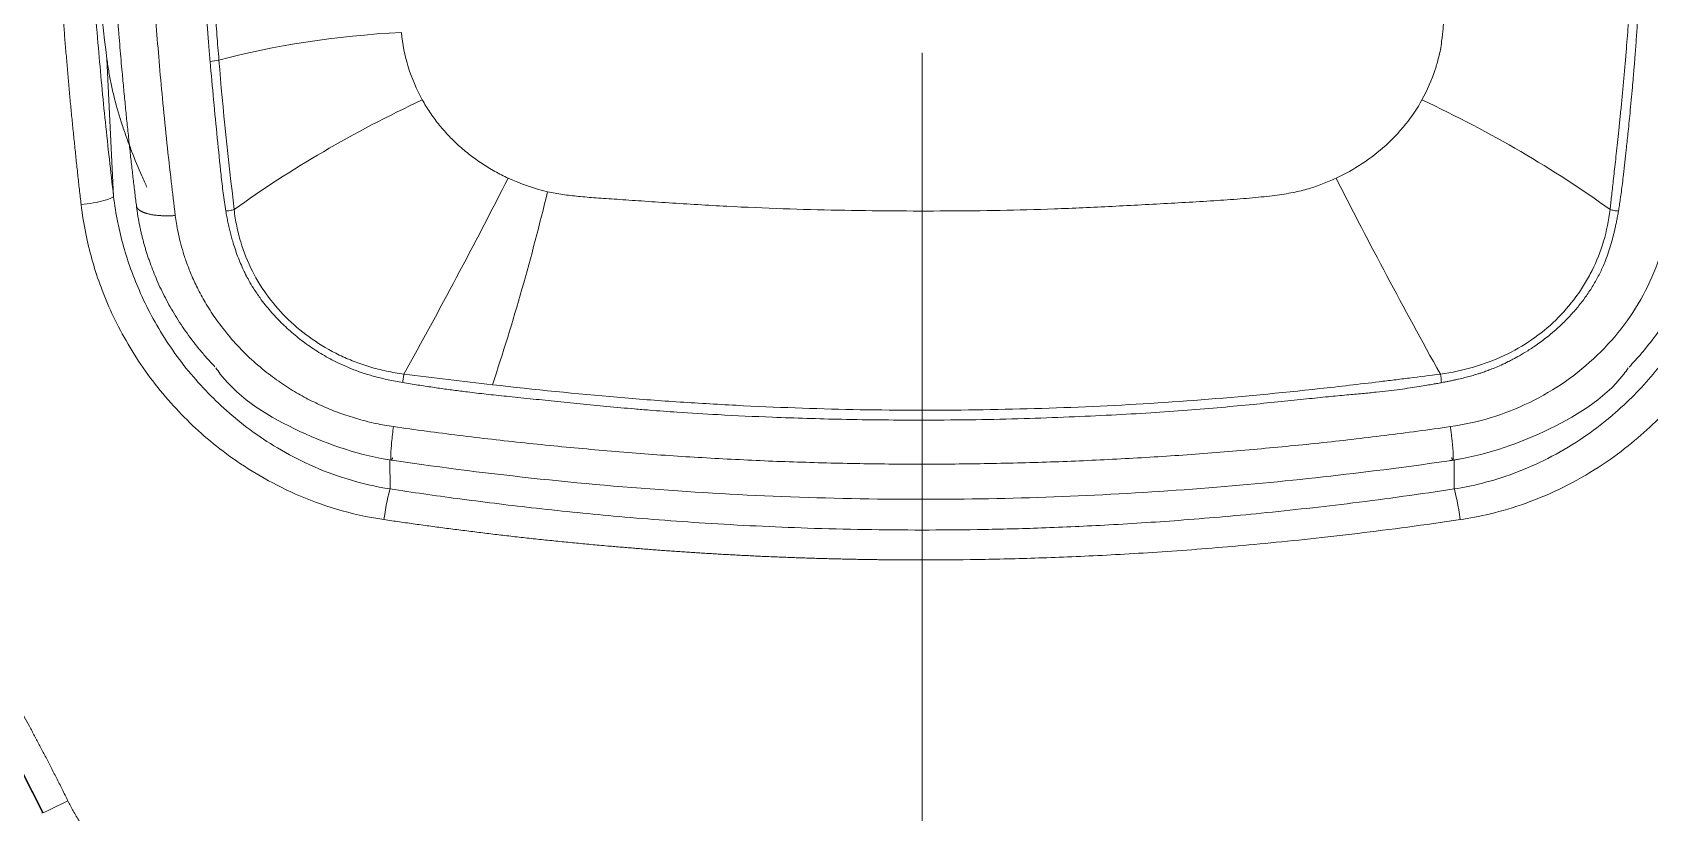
# Model space of a CAD drawing. Extents: x 1797 to 2925, y 0 to 827.
# Drawn here: x 2253.49 to 2275.07, y 487.43 to 497.84 of the extents above; entities that cross this region are included whole.
import ezdxf

# ---------------------------------------------------------------- set-up
doc = ezdxf.new("R2010")
doc.units = 0
doc.header["$LTSCALE"] = 30
doc.header["$MEASUREMENT"] = 0
doc.linetypes.add('CENTER', pattern=[2, 1.25, -0.25, 0.25, -0.25])
doc.layers.add('1', color=7, linetype='CONTINUOUS')
doc.layers.add('DEF_LAYER_ASSEM_MEMBER', color=7, linetype='CONTINUOUS')

msp = doc.modelspace()

# ---------------------------------------------------------------- linework, layer by layer
at = {"layer": '1', "color": 7, "linetype": 'Continuous', "lineweight": 13}
for p, q in [((2254.488, 497.487), (2254.577, 495.658)), ((2258.265, 492.14), (2258.267, 491.751)), ((2272.466, 492.14), (2272.464, 491.751))]:
    msp.add_line(p, q, dxfattribs=at)
at = {"layer": '1', "color": 7, "linetype": 'Continuous', "lineweight": 18}
msp.add_line((2265.366, 490.804), (2265.366, 491.203), dxfattribs=at)
for centre, major_axis, start_param, end_param in [((2315.87, 504.126), (-61.792, 0), 0.045486, 0.115342), ((2258.748, 497.948), (-4.288, 0), 0.115342, 0.161213)]:
    msp.add_ellipse(centre, major_axis=major_axis, ratio=0.93358, start_param=start_param, end_param=end_param, dxfattribs=at)
at = {"layer": '1', "color": 7, "linetype": 'Continuous', "lineweight": 13}
for centre, major_axis, ratio, start_param, end_param in [((2254.179, 495.613), (-0.397, -0.047), 0.160208, 1.462748, 3.11632), ((2258.221, 491.378), (-0.06, -0.395), 0.077452, 3.489214, 4.814064), ((2272.51, 491.378), (0.06, -0.395), 0.077452, 1.469122, 2.793971), ((2254.068, 487.651), (0.448, 0.222), 0.022245, 2.9559, 4.476758)]:
    msp.add_ellipse(centre, major_axis=major_axis, ratio=ratio, start_param=start_param, end_param=end_param, dxfattribs=at)
for points, knots in [([(2228.317, 511.685), (2228.356, 511.652), (2228.432, 511.588), (2228.547, 511.491), (2228.662, 511.394), (2228.776, 511.299), (2228.89, 511.203), (2229.004, 511.108), (2229.118, 511.014), (2229.231, 510.92), (2229.344, 510.826), (2229.457, 510.733), (2229.57, 510.641), (2229.683, 510.549), (2229.795, 510.457), (2229.907, 510.365), (2230.019, 510.275), (2230.131, 510.184), (2230.242, 510.094), (2230.353, 510.004), (2230.464, 509.915), (2230.575, 509.827), (2230.685, 509.738), (2230.796, 509.65), (2230.906, 509.563), (2231.015, 509.476), (2231.125, 509.389), (2231.234, 509.302), (2231.343, 509.217), (2231.452, 509.131), (2231.755, 508.893), (2232.251, 508.506), (2232.94, 507.975), (2233.621, 507.455), (2234.296, 506.945), (2234.985, 506.428), (2235.688, 505.903), (2236.405, 505.371), (2237.112, 504.847), (2237.809, 504.33), (2238.496, 503.819), (2239.173, 503.314), (2239.84, 502.814), (2240.634, 502.213), (2241.549, 501.51), (2242.577, 500.704), (2243.574, 499.9), (2244.567, 499.072), (2245.552, 498.218), (2246.523, 497.335), (2247.337, 496.556), (2248.006, 495.884), (2248.542, 495.326), (2249.06, 494.764), (2249.583, 494.173), (2250.11, 493.548), (2250.64, 492.886), (2251.236, 492.102), (2251.894, 491.173), (2252.417, 490.366), (2252.755, 489.811), (2252.922, 489.532), (2253.089, 489.243), (2253.222, 489.009), (2253.321, 488.83), (2253.387, 488.709), (2253.455, 488.584), (2253.524, 488.455), (2253.595, 488.322), (2253.667, 488.185), (2253.741, 488.042), (2253.815, 487.896), (2253.892, 487.745), (2253.942, 487.642), (2253.968, 487.59)], [0, 0, 0, 0, 0.004309, 0.008604, 0.012885, 0.017153, 0.021407, 0.025647, 0.029874, 0.034087, 0.038287, 0.042474, 0.046646, 0.050806, 0.054952, 0.059085, 0.063204, 0.06731, 0.071402, 0.075482, 0.079548, 0.083601, 0.087641, 0.091667, 0.095681, 0.099681, 0.103669, 0.107643, 0.111605, 0.115553, 0.119489, 0.144639, 0.169421, 0.193841, 0.217904, 0.241617, 0.267362, 0.292714, 0.317682, 0.342279, 0.366514, 0.390402, 0.413953, 0.437182, 0.474799, 0.511556, 0.547527, 0.582795, 0.620396, 0.657057, 0.69292, 0.714824, 0.736396, 0.757673, 0.778698, 0.802344, 0.825914, 0.849474, 0.884477, 0.920818, 0.929628, 0.938658, 0.947917, 0.957415, 0.961118, 0.96494, 0.968883, 0.972948, 0.977137, 0.981451, 0.985893, 0.990463, 0.995165, 1, 1, 1, 1]), ([(2233.729, 505.647), (2233.803, 505.592), (2233.95, 505.482), (2234.17, 505.317), (2234.39, 505.153), (2234.61, 504.988), (2234.83, 504.824), (2235.049, 504.66), (2235.268, 504.497), (2235.487, 504.333), (2235.705, 504.17), (2235.923, 504.007), (2236.142, 503.845), (2236.359, 503.682), (2236.577, 503.52), (2236.87, 503.301), (2237.238, 503.027), (2237.679, 502.697), (2238.115, 502.37), (2238.546, 502.045), (2238.973, 501.722), (2239.396, 501.401), (2239.982, 500.952), (2240.725, 500.377), (2241.614, 499.677), (2242.473, 498.983), (2243.302, 498.293), (2244.104, 497.606), (2244.878, 496.918), (2245.629, 496.225), (2246.356, 495.528), (2247.055, 494.827), (2247.721, 494.125), (2248.371, 493.405), (2249.007, 492.658), (2249.629, 491.881), (2250.234, 491.073), (2250.807, 490.255), (2251.373, 489.388), (2251.809, 488.666), (2252.163, 488.042), (2252.389, 487.627), (2252.583, 487.256), (2252.718, 486.988), (2252.821, 486.781), (2252.946, 486.523), (2253.1, 486.197), (2253.285, 485.787), (2253.457, 485.39), (2253.615, 485.009), (2253.73, 484.72), (2253.807, 484.519), (2253.853, 484.4), (2253.898, 484.279), (2253.943, 484.157), (2253.988, 484.032), (2254.033, 483.907), (2254.078, 483.779), (2254.123, 483.649), (2254.167, 483.518), (2254.211, 483.385), (2254.255, 483.249), (2254.299, 483.112), (2254.342, 482.973), (2254.386, 482.832), (2254.428, 482.688), (2254.456, 482.592), (2254.47, 482.543)], [0, 0, 0, 0, 0.008832, 0.017649, 0.026453, 0.035243, 0.04402, 0.052784, 0.061534, 0.070272, 0.078997, 0.087709, 0.09641, 0.105098, 0.113775, 0.12244, 0.140168, 0.157718, 0.175095, 0.192305, 0.209351, 0.22624, 0.242976, 0.279855, 0.31573, 0.350675, 0.384769, 0.418095, 0.450737, 0.482783, 0.514756, 0.545875, 0.57624, 0.605957, 0.637312, 0.668594, 0.699688, 0.732268, 0.762492, 0.797077, 0.81154, 0.829957, 0.841456, 0.850869, 0.85813, 0.863186, 0.877842, 0.891958, 0.905506, 0.918455, 0.930773, 0.934711, 0.938698, 0.942734, 0.94682, 0.950955, 0.955142, 0.959381, 0.963672, 0.968017, 0.972416, 0.976871, 0.981381, 0.985948, 0.990573, 0.995257, 1, 1, 1, 1]), ([(2254.488, 477.806), (2254.483, 477.841), (2254.474, 477.911), (2254.459, 478.015), (2254.444, 478.12), (2254.429, 478.225), (2254.414, 478.331), (2254.398, 478.437), (2254.382, 478.543), (2254.365, 478.649), (2254.348, 478.756), (2254.331, 478.864), (2254.313, 478.972), (2254.295, 479.08), (2254.277, 479.188), (2254.258, 479.297), (2254.239, 479.406), (2254.219, 479.515), (2254.199, 479.625), (2254.178, 479.735), (2254.157, 479.846), (2254.135, 479.956), (2254.113, 480.067), (2254.091, 480.179), (2254.068, 480.29), (2254.044, 480.402), (2254.02, 480.515), (2253.995, 480.627), (2253.97, 480.74), (2253.945, 480.853), (2253.918, 480.967), (2253.891, 481.08), (2253.864, 481.194), (2253.836, 481.309), (2253.807, 481.423), (2253.778, 481.538), (2253.748, 481.653), (2253.718, 481.769), (2253.686, 481.884), (2253.655, 482), (2253.622, 482.116), (2253.589, 482.232), (2253.555, 482.349), (2253.521, 482.466), (2253.486, 482.583), (2253.45, 482.7), (2253.414, 482.818), (2253.377, 482.935), (2253.339, 483.053), (2253.301, 483.171), (2253.262, 483.29), (2253.222, 483.408), (2253.181, 483.527), (2253.14, 483.646), (2253.098, 483.765), (2253.055, 483.884), (2253.012, 484.004), (2252.967, 484.123), (2252.922, 484.243), (2252.877, 484.363), (2252.83, 484.483), (2252.783, 484.603), (2252.735, 484.724), (2252.686, 484.844), (2252.636, 484.965), (2252.586, 485.086), (2252.535, 485.207), (2252.483, 485.328), (2252.43, 485.449), (2252.377, 485.57), (2252.322, 485.692), (2252.267, 485.813), (2252.211, 485.935), (2252.155, 486.056), (2252.097, 486.178), (2252.039, 486.3), (2251.98, 486.422), (2251.92, 486.544), (2251.859, 486.666), (2251.798, 486.788), (2251.735, 486.91), (2251.672, 487.032), (2251.608, 487.154), (2251.544, 487.276), (2251.478, 487.399), (2251.412, 487.521), (2251.345, 487.643), (2251.276, 487.766), (2251.208, 487.888), (2251.138, 488.01), (2251.067, 488.133), (2250.996, 488.255), (2250.924, 488.378), (2250.851, 488.5), (2250.777, 488.622), (2250.703, 488.745), (2250.627, 488.867), (2250.551, 488.989), (2250.474, 489.111), (2250.396, 489.234), (2250.317, 489.356), (2250.237, 489.478), (2250.157, 489.6), (2250.076, 489.722), (2249.994, 489.844), (2249.911, 489.966), (2249.827, 490.088), (2249.742, 490.21), (2249.657, 490.331), (2249.571, 490.453), (2249.483, 490.575), (2249.396, 490.696), (2249.307, 490.817), (2249.217, 490.939), (2249.127, 491.06), (2249.035, 491.181), (2248.943, 491.302), (2248.85, 491.423), (2248.757, 491.543), (2248.662, 491.664), (2248.337, 492.075), (2247.784, 492.742), (2246.999, 493.625), (2246.245, 494.424), (2245.529, 495.145), (2244.858, 495.793), (2244.235, 496.374), (2243.666, 496.889), (2243.152, 497.344), (2242.696, 497.74), (2242.34, 498.045), (2242.063, 498.279), (2241.846, 498.462), (2241.625, 498.646), (2241.402, 498.831), (2241.176, 499.018), (2240.947, 499.205), (2240.715, 499.394), (2240.481, 499.584), (2240.244, 499.775), (2240.004, 499.967), (2239.761, 500.16), (2239.515, 500.355), (2239.267, 500.55), (2239.016, 500.747), (2238.763, 500.946), (2238.507, 501.145), (2238.248, 501.346), (2237.986, 501.548), (2237.722, 501.751), (2237.456, 501.955), (2237.187, 502.161), (2236.915, 502.369), (2236.641, 502.578), (2236.365, 502.788), (2236.086, 503), (2235.805, 503.213), (2235.521, 503.428), (2235.235, 503.645), (2234.947, 503.863), (2234.656, 504.083), (2234.363, 504.305), (2234.068, 504.529), (2233.771, 504.754), (2233.472, 504.981), (2233.271, 505.134), (2233.171, 505.21)], [0, 0, 0, 0, 0.002909, 0.00583, 0.008762, 0.011706, 0.014661, 0.017628, 0.020606, 0.023596, 0.026596, 0.029609, 0.032632, 0.035667, 0.038713, 0.041771, 0.04484, 0.04792, 0.051011, 0.054114, 0.057228, 0.060353, 0.063489, 0.066637, 0.069795, 0.072965, 0.076147, 0.079339, 0.082543, 0.085758, 0.088984, 0.092221, 0.09547, 0.09873, 0.102002, 0.105284, 0.108578, 0.111884, 0.1152, 0.118528, 0.121867, 0.125218, 0.12858, 0.131953, 0.135337, 0.138733, 0.14214, 0.145559, 0.148989, 0.15243, 0.155883, 0.159347, 0.162823, 0.16631, 0.169808, 0.173318, 0.17684, 0.180373, 0.183917, 0.187474, 0.191042, 0.194621, 0.198212, 0.201815, 0.205429, 0.209055, 0.212692, 0.216341, 0.220001, 0.223674, 0.227357, 0.231053, 0.23476, 0.238478, 0.242208, 0.24595, 0.249703, 0.253467, 0.257243, 0.261031, 0.26483, 0.268641, 0.272463, 0.276296, 0.280141, 0.283997, 0.287865, 0.291744, 0.295635, 0.299538, 0.303452, 0.307378, 0.311315, 0.315264, 0.319224, 0.323196, 0.32718, 0.331176, 0.335183, 0.339202, 0.343232, 0.347274, 0.351328, 0.355394, 0.359471, 0.36356, 0.367661, 0.371773, 0.375897, 0.380033, 0.384181, 0.38834, 0.392511, 0.396693, 0.400887, 0.405093, 0.40931, 0.413539, 0.417779, 0.422031, 0.426295, 0.461386, 0.494189, 0.524716, 0.552973, 0.578956, 0.602662, 0.624084, 0.643219, 0.660067, 0.674631, 0.682498, 0.690449, 0.698483, 0.706601, 0.714802, 0.723087, 0.731457, 0.73991, 0.748447, 0.757068, 0.765773, 0.774563, 0.783436, 0.792394, 0.801435, 0.810561, 0.81977, 0.829064, 0.838441, 0.847903, 0.857448, 0.867079, 0.876793, 0.886593, 0.896477, 0.906445, 0.916499, 0.926638, 0.936862, 0.947171, 0.957566, 0.968046, 0.978612, 0.989263, 1, 1, 1, 1]), ([(2254.144, 495.544), (2254.14, 495.577), (2254.133, 495.644), (2254.121, 495.743), (2254.11, 495.843), (2254.099, 495.943), (2254.088, 496.044), (2254.077, 496.145), (2254.067, 496.246), (2254.056, 496.348), (2254.046, 496.45), (2254.035, 496.552), (2254.025, 496.655), (2254.015, 496.758), (2254.005, 496.862), (2253.995, 496.966), (2253.986, 497.07), (2253.976, 497.175), (2253.967, 497.28), (2253.958, 497.386), (2253.949, 497.492), (2253.94, 497.598), (2253.931, 497.705), (2253.922, 497.812), (2253.914, 497.919), (2253.906, 498.028), (2253.897, 498.136), (2253.89, 498.245), (2253.882, 498.354), (2253.874, 498.464), (2253.867, 498.574), (2253.859, 498.685), (2253.852, 498.796), (2253.845, 498.907), (2253.839, 499.019), (2253.832, 499.132), (2253.826, 499.245), (2253.819, 499.358), (2253.813, 499.472), (2253.808, 499.586), (2253.802, 499.701), (2253.798, 499.778), (2253.797, 499.816)], [0, 0, 0, 0, 0.02312, 0.046324, 0.069615, 0.092992, 0.116457, 0.14001, 0.163652, 0.187385, 0.211208, 0.235123, 0.25913, 0.283231, 0.307426, 0.331717, 0.356104, 0.380588, 0.40517, 0.429852, 0.454633, 0.479515, 0.5045, 0.529587, 0.554779, 0.580075, 0.605478, 0.630988, 0.656606, 0.682333, 0.708171, 0.73412, 0.760182, 0.786358, 0.812648, 0.839055, 0.865579, 0.892221, 0.918983, 0.945866, 0.972872, 1, 1, 1, 1]), ([(2254.577, 495.658), (2254.538, 495.986), (2254.465, 496.645), (2254.368, 497.671), (2254.282, 498.768), (2254.237, 499.532), (2254.218, 499.93)], [0, 0, 0, 0, 0.229349, 0.4615, 0.718743, 1, 1, 1, 1]), ([(2272.401, 499.039), (2272.393, 498.931), (2272.381, 498.77), (2272.37, 498.603), (2272.362, 498.489), (2272.358, 498.431), (2272.346, 498.256), (2272.334, 498.081), (2272.32, 497.927), (2272.314, 497.856), (2272.311, 497.833), (2272.306, 497.79), (2272.294, 497.685), (2272.274, 497.567), (2272.245, 497.458), (2272.231, 497.41), (2272.221, 497.377), (2272.174, 497.229), (2272.106, 497.066), (2272.035, 496.942)], [0, 0, 0, 0, 0.125, 0.1875, 0.1875, 0.25, 0.25, 0.375, 0.4375, 0.4375, 0.46875, 0.46875, 0.5, 0.625, 0.6875, 0.71875, 0.71875, 0.75, 1, 1, 1, 1]), ([(2255.401, 495.397), (2255.401, 495.398), (2255.382, 495.549), (2255.343, 495.871), (2255.288, 496.369), (2255.235, 496.885), (2255.19, 497.385), (2255.15, 497.873), (2255.113, 498.37), (2255.092, 498.711), (2255.081, 498.888), (2255.081, 498.888)], [0, 0, 0, 0, 0.000512, 0.129306, 0.276968, 0.428554, 0.572307, 0.707183, 0.847939, 0.999997, 1, 1, 1, 1]), ([(2255.865, 497.454), (2255.862, 497.489), (2255.856, 497.56), (2255.847, 497.67), (2255.838, 497.785), (2255.829, 497.905), (2255.82, 498.031), (2255.806, 498.222), (2255.79, 498.448), (2255.774, 498.68), (2255.765, 498.807), (2255.762, 498.856)], [0, 0, 0, 0, 0.074113, 0.152191, 0.234153, 0.320006, 0.409785, 0.503546, 0.728901, 0.894255, 1, 1, 1, 1]), ([(2255.879, 498.871), (2255.883, 498.824), (2255.89, 498.728), (2255.9, 498.583), (2255.911, 498.434), (2255.921, 498.282), (2255.932, 498.126), (2255.944, 497.967), (2255.956, 497.804), (2255.969, 497.639), (2255.978, 497.527), (2255.983, 497.47)], [0, 0, 0, 0, 0.101541, 0.205456, 0.31175, 0.420432, 0.53151, 0.644995, 0.760896, 0.879227, 1, 1, 1, 1]), ([(2258.267, 491.751), (2258.073, 491.781), (2257.708, 491.866), (2257.205, 492.057), (2256.773, 492.283), (2256.404, 492.529), (2256.085, 492.788), (2255.801, 493.061), (2255.542, 493.358), (2255.307, 493.678), (2255.104, 494.012), (2254.938, 494.346), (2254.807, 494.669), (2254.706, 494.986), (2254.627, 495.313), (2254.591, 495.539), (2254.577, 495.658)], [0, 0, 0, 0, 0.102817, 0.195512, 0.280319, 0.356736, 0.426233, 0.49316, 0.561201, 0.63049, 0.698775, 0.763833, 0.824143, 0.880236, 0.937105, 1, 1, 1, 1]), ([(2254.881, 495.534), (2254.881, 495.533), (2254.881, 495.531), (2254.882, 495.527), (2254.882, 495.523), (2254.883, 495.519), (2254.885, 495.515), (2254.886, 495.511), (2254.888, 495.507), (2254.89, 495.503), (2254.893, 495.499), (2254.895, 495.495), (2254.898, 495.492), (2254.902, 495.488), (2254.905, 495.484), (2254.909, 495.48), (2254.914, 495.476), (2254.918, 495.472), (2254.923, 495.468), (2254.929, 495.465), (2254.935, 495.461), (2254.941, 495.457), (2254.947, 495.454), (2254.954, 495.45), (2254.961, 495.447), (2254.969, 495.443), (2254.977, 495.44), (2254.985, 495.437), (2254.994, 495.434), (2255.003, 495.43), (2255.012, 495.427), (2255.022, 495.425), (2255.035, 495.421), (2255.05, 495.417), (2255.069, 495.413), (2255.088, 495.409), (2255.108, 495.406), (2255.129, 495.403), (2255.15, 495.401), (2255.172, 495.398), (2255.194, 495.397), (2255.217, 495.395), (2255.239, 495.394), (2255.262, 495.394), (2255.285, 495.394), (2255.309, 495.394), (2255.332, 495.394), (2255.355, 495.395), (2255.378, 495.396), (2255.394, 495.397), (2255.401, 495.397)], [0, 0, 0, 0, 0.013702, 0.027578, 0.04163, 0.055856, 0.070256, 0.08483, 0.099577, 0.114497, 0.129587, 0.144847, 0.160276, 0.175871, 0.191631, 0.207554, 0.223637, 0.239878, 0.256274, 0.272822, 0.289519, 0.306362, 0.323347, 0.340469, 0.357725, 0.375111, 0.392621, 0.410251, 0.427996, 0.445851, 0.46381, 0.481867, 0.500017, 0.530742, 0.561438, 0.592075, 0.622623, 0.653055, 0.683342, 0.713457, 0.743374, 0.773068, 0.802515, 0.831692, 0.860578, 0.889154, 0.9174, 0.945299, 0.972837, 1, 1, 1, 1]), ([(2276.154, 495.658), (2276.144, 495.569), (2276.116, 495.386), (2276.056, 495.104), (2275.97, 494.803), (2275.852, 494.483), (2275.699, 494.149), (2275.513, 493.817), (2275.298, 493.5), (2275.061, 493.206), (2274.797, 492.928), (2274.492, 492.656), (2274.132, 492.391), (2273.718, 492.15), (2273.278, 491.956), (2272.857, 491.825), (2272.587, 491.77), (2272.464, 491.751)], [0, 0, 0, 0, 0.047075, 0.096761, 0.150929, 0.210255, 0.27454, 0.341372, 0.407992, 0.472874, 0.537473, 0.606641, 0.684609, 0.769864, 0.855766, 0.934935, 1, 1, 1, 1]), ([(2258.312, 492.582), (2258.312, 492.582), (2258.233, 492.594), (2258.077, 492.621), (2257.847, 492.679), (2257.622, 492.75), (2257.404, 492.836), (2257.194, 492.935), (2256.985, 493.05), (2256.772, 493.189), (2256.552, 493.356), (2256.332, 493.553), (2256.129, 493.771), (2255.955, 493.995), (2255.816, 494.207), (2255.708, 494.404), (2255.622, 494.585), (2255.556, 494.752), (2255.505, 494.906), (2255.467, 495.046), (2255.437, 495.174), (2255.416, 495.289), (2255.406, 495.363), (2255.401, 495.397)], [0, 0, 0, 0, 0.000059, 0.053922, 0.106902, 0.160529, 0.213404, 0.264877, 0.31777, 0.375229, 0.437823, 0.506251, 0.577212, 0.643094, 0.701698, 0.753758, 0.800602, 0.842902, 0.881074, 0.915506, 0.946601, 0.97477, 1, 1, 1, 1]), ([(2275.33, 495.399), (2275.309, 495.227), (2275.271, 495.055), (2275.166, 494.719), (2275.099, 494.555), (2274.936, 494.238), (2274.84, 494.085), (2274.625, 493.796), (2274.504, 493.66), (2274.241, 493.407), (2274.099, 493.29), (2273.797, 493.08), (2273.638, 492.986), (2273.306, 492.824), (2273.133, 492.756), (2272.779, 492.648), (2272.598, 492.608), (2272.414, 492.582)], [0, 0, 0, 0, 0.125, 0.125, 0.25, 0.25, 0.375, 0.375, 0.5, 0.5, 0.625, 0.625, 0.75, 0.75, 0.875, 0.875, 1, 1, 1, 1]), ([(2258.301, 492.168), (2258.297, 492.156), (2258.293, 492.147), (2258.286, 492.135), (2258.283, 492.133), (2258.279, 492.138), (2258.277, 492.145), (2258.275, 492.168), (2258.275, 492.185), (2258.276, 492.226), (2258.278, 492.251), (2258.282, 492.307), (2258.284, 492.338), (2258.291, 492.405), (2258.295, 492.44), (2258.303, 492.511), (2258.307, 492.547), (2258.312, 492.582)], [0, 0, 0, 0, 0.125, 0.125, 0.25, 0.25, 0.375, 0.375, 0.5, 0.5, 0.625, 0.625, 0.75, 0.75, 0.875, 0.875, 1, 1, 1, 1]), ([(2272.414, 492.582), (2272.269, 492.561), (2272.123, 492.541), (2271.831, 492.501), (2271.685, 492.482), (2271.247, 492.428), (2270.954, 492.394), (2270.369, 492.332), (2270.076, 492.304), (2269.635, 492.265), (2269.489, 492.252), (2269.195, 492.229), (2269.048, 492.217), (2268.607, 492.186), (2268.312, 492.168), (2267.723, 492.136), (2267.428, 492.123), (2266.839, 492.102), (2266.544, 492.095), (2265.953, 492.084), (2265.658, 492.081), (2265.068, 492.081), (2264.772, 492.084), (2264.182, 492.095), (2263.888, 492.103), (2263.445, 492.118), (2263.298, 492.124), (2263.003, 492.138), (2262.856, 492.145), (2262.561, 492.161), (2262.414, 492.169), (2262.12, 492.187), (2261.973, 492.197), (2261.678, 492.218), (2261.531, 492.23), (2261.238, 492.253), (2261.091, 492.266), (2260.798, 492.292), (2260.651, 492.306), (2260.358, 492.334), (2260.211, 492.349), (2259.918, 492.38), (2259.772, 492.396), (2259.48, 492.43), (2259.334, 492.447), (2259.041, 492.483), (2258.895, 492.502), (2258.603, 492.541), (2258.458, 492.562), (2258.312, 492.582)], [0, 0, 0, 0, 0.03125, 0.03125, 0.0625, 0.0625, 0.125, 0.125, 0.1875, 0.1875, 0.21875, 0.21875, 0.25, 0.25, 0.3125, 0.3125, 0.375, 0.375, 0.4375, 0.4375, 0.5, 0.5, 0.5625, 0.5625, 0.625, 0.625, 0.65625, 0.65625, 0.6875, 0.6875, 0.71875, 0.71875, 0.75, 0.75, 0.78125, 0.78125, 0.8125, 0.8125, 0.84375, 0.84375, 0.875, 0.875, 0.90625, 0.90625, 0.9375, 0.9375, 0.96875, 0.96875, 1, 1, 1, 1]), ([(2272.43, 492.168), (2272.431, 492.167), (2272.432, 492.164), (2272.433, 492.161), (2272.434, 492.157), (2272.435, 492.154), (2272.436, 492.151), (2272.437, 492.148), (2272.438, 492.146), (2272.44, 492.143), (2272.441, 492.141), (2272.442, 492.14), (2272.443, 492.138), (2272.444, 492.137), (2272.444, 492.136), (2272.445, 492.135), (2272.446, 492.135), (2272.447, 492.135), (2272.448, 492.135), (2272.449, 492.135), (2272.449, 492.136), (2272.45, 492.138), (2272.45, 492.139), (2272.451, 492.141), (2272.451, 492.144), (2272.452, 492.147), (2272.452, 492.15), (2272.453, 492.154), (2272.453, 492.158), (2272.453, 492.162), (2272.453, 492.167), (2272.453, 492.172), (2272.453, 492.178), (2272.453, 492.184), (2272.453, 492.19), (2272.453, 492.197), (2272.452, 492.206), (2272.452, 492.218), (2272.451, 492.233), (2272.45, 492.249), (2272.449, 492.265), (2272.447, 492.283), (2272.446, 492.301), (2272.444, 492.32), (2272.442, 492.34), (2272.44, 492.361), (2272.438, 492.382), (2272.436, 492.403), (2272.433, 492.425), (2272.431, 492.447), (2272.428, 492.469), (2272.426, 492.492), (2272.423, 492.514), (2272.42, 492.537), (2272.417, 492.559), (2272.415, 492.574), (2272.414, 492.582)], [0, 0, 0, 0, 0.011918, 0.023987, 0.03621, 0.048585, 0.061112, 0.073791, 0.086622, 0.099604, 0.112736, 0.126017, 0.139447, 0.153023, 0.166746, 0.180612, 0.19462, 0.208768, 0.223054, 0.237476, 0.25203, 0.266714, 0.281525, 0.29646, 0.311515, 0.326687, 0.341972, 0.357364, 0.372862, 0.388459, 0.404151, 0.419933, 0.435801, 0.451749, 0.467771, 0.483863, 0.500017, 0.528067, 0.556073, 0.584006, 0.611836, 0.639533, 0.667071, 0.694421, 0.721558, 0.748458, 0.775096, 0.801451, 0.827502, 0.853231, 0.878622, 0.903657, 0.928324, 0.95261, 0.976505, 1, 1, 1, 1]), ([(2265.366, 491.203), (2264.855, 491.203), (2263.889, 491.219), (2262.516, 491.286), (2261.288, 491.381), (2260.187, 491.493), (2259.194, 491.616), (2258.566, 491.705), (2258.267, 491.751)], [0, 0, 0, 0, 0.214621, 0.406515, 0.57835, 0.732778, 0.872447, 1, 1, 1, 1]), ([(2272.464, 491.751), (2272.014, 491.682), (2271.157, 491.564), (2269.931, 491.427), (2268.826, 491.331), (2267.83, 491.267), (2266.933, 491.227), (2266.123, 491.207), (2265.61, 491.203), (2265.366, 491.203)], [0, 0, 0, 0, 0.191903, 0.364508, 0.51958, 0.658893, 0.784219, 0.897331, 1, 1, 1, 1]), ([(2265.366, 490.804), (2265.334, 490.804), (2265.272, 490.804), (2265.179, 490.804), (2265.086, 490.805), (2264.993, 490.806), (2264.901, 490.806), (2264.808, 490.807), (2264.716, 490.809), (2264.624, 490.81), (2264.531, 490.811), (2264.439, 490.813), (2264.348, 490.815), (2264.256, 490.817), (2264.164, 490.819), (2264.073, 490.822), (2263.981, 490.824), (2263.89, 490.827), (2263.799, 490.83), (2263.708, 490.833), (2263.617, 490.836), (2263.526, 490.84), (2263.435, 490.843), (2263.345, 490.847), (2263.254, 490.851), (2263.164, 490.855), (2263.073, 490.86), (2262.983, 490.864), (2262.893, 490.869), (2262.803, 490.873), (2262.713, 490.878), (2262.623, 490.884), (2262.534, 490.889), (2262.444, 490.894), (2262.355, 490.9), (2262.265, 490.906), (2262.176, 490.912), (2262.086, 490.918), (2261.997, 490.924), (2261.908, 490.93), (2261.819, 490.937), (2261.73, 490.944), (2261.641, 490.951), (2261.552, 490.958), (2261.464, 490.965), (2261.375, 490.972), (2261.286, 490.98), (2261.153, 490.991), (2260.975, 491.007), (2260.754, 491.028), (2260.533, 491.05), (2260.314, 491.072), (2260.096, 491.096), (2259.879, 491.12), (2259.663, 491.145), (2259.449, 491.171), (2259.236, 491.198), (2259.023, 491.225), (2258.812, 491.253), (2258.602, 491.282), (2258.393, 491.312), (2258.254, 491.332), (2258.185, 491.342)], [0, 0, 0, 0, 0.01292, 0.025821, 0.038702, 0.051564, 0.064407, 0.077231, 0.090038, 0.102827, 0.115598, 0.128352, 0.141089, 0.153809, 0.166514, 0.179202, 0.191874, 0.204532, 0.217174, 0.229801, 0.242414, 0.255013, 0.267598, 0.28017, 0.292728, 0.305273, 0.317806, 0.330326, 0.342834, 0.35533, 0.367815, 0.380288, 0.392751, 0.405203, 0.417644, 0.430076, 0.442497, 0.454909, 0.467312, 0.479705, 0.49209, 0.504466, 0.516835, 0.529195, 0.541547, 0.553892, 0.56623, 0.578561, 0.609621, 0.64052, 0.671263, 0.701853, 0.732292, 0.762585, 0.792734, 0.822742, 0.852613, 0.882349, 0.911953, 0.941427, 0.970776, 1, 1, 1, 1]), ([(2251.552, 490.995), (2251.728, 490.736), (2252.076, 490.205), (2252.588, 489.368), (2253.112, 488.445), (2253.452, 487.789), (2253.627, 487.435)], [0, 0, 0, 0, 0.227685, 0.462009, 0.71324, 1, 1, 1, 1])]:
    msp.add_open_spline(points, degree=3, knots=knots, dxfattribs=at)
at = {"layer": '1', "color": 7, "linetype": 'Continuous', "lineweight": 18}
for points, knots in [([(2228.045, 511.498), (2228.833, 510.831), (2230.39, 509.547), (2232.672, 507.77), (2234.759, 506.194), (2236.578, 504.841), (2238.117, 503.697), (2239.412, 502.726), (2240.726, 501.726), (2242.278, 500.516), (2244.229, 498.923), (2246.26, 497.122), (2248.272, 495.122), (2250.17, 492.951), (2252.034, 490.383), (2253.124, 488.469), (2253.639, 487.436)], [0, 0, 0, 0, 0.08876, 0.173455, 0.24805, 0.312558, 0.366994, 0.411373, 0.450209, 0.507184, 0.578106, 0.662907, 0.735571, 0.81596, 0.904089, 1, 1, 1, 1]), ([(2254.881, 495.534), (2254.877, 495.565), (2254.87, 495.626), (2254.859, 495.719), (2254.847, 495.813), (2254.836, 495.91), (2254.825, 496.007), (2254.813, 496.107), (2254.802, 496.208), (2254.791, 496.311), (2254.78, 496.416), (2254.768, 496.522), (2254.757, 496.63), (2254.746, 496.739), (2254.735, 496.851), (2254.724, 496.964), (2254.713, 497.078), (2254.702, 497.194), (2254.69, 497.326), (2254.676, 497.474), (2254.662, 497.643), (2254.647, 497.821), (2254.633, 498.007), (2254.618, 498.203), (2254.603, 498.407), (2254.588, 498.62), (2254.574, 498.843), (2254.565, 498.994), (2254.561, 499.071)], [0, 0, 0, 0, 0.025633, 0.051749, 0.078349, 0.105433, 0.133001, 0.161053, 0.189589, 0.218609, 0.248114, 0.278103, 0.308576, 0.339534, 0.370976, 0.402903, 0.435314, 0.468211, 0.501592, 0.546766, 0.594492, 0.644769, 0.697596, 0.752975, 0.810904, 0.871385, 0.934417, 1, 1, 1, 1]), ([(2274.545, 495.477), (2274.548, 495.504), (2274.554, 495.562), (2274.564, 495.654), (2274.575, 495.755), (2274.588, 495.866), (2274.601, 495.987), (2274.616, 496.118), (2274.631, 496.26), (2274.648, 496.415), (2274.666, 496.581), (2274.684, 496.76), (2274.702, 496.948), (2274.721, 497.143), (2274.738, 497.337), (2274.755, 497.526), (2274.769, 497.709), (2274.783, 497.886), (2274.795, 498.064), (2274.808, 498.25), (2274.822, 498.448), (2274.837, 498.657), (2274.847, 498.799), (2274.852, 498.871)], [0, 0, 0, 0, 0.023961, 0.050782, 0.080451, 0.112989, 0.148457, 0.186973, 0.228718, 0.273957, 0.323039, 0.375942, 0.431862, 0.489609, 0.547604, 0.603838, 0.657207, 0.708861, 0.760681, 0.815144, 0.873911, 0.936045, 1, 1, 1, 1]), ([(2274.97, 498.856), (2274.967, 498.814), (2274.961, 498.73), (2274.952, 498.604), (2274.943, 498.478), (2274.935, 498.352), (2274.926, 498.225), (2274.918, 498.099), (2274.908, 497.942), (2274.895, 497.755), (2274.883, 497.596), (2274.875, 497.489), (2274.87, 497.426), (2274.863, 497.34), (2274.854, 497.23), (2274.837, 497.036), (2274.813, 496.785), (2274.785, 496.507), (2274.762, 496.289), (2274.743, 496.109), (2274.726, 495.96), (2274.71, 495.829), (2274.696, 495.72), (2274.682, 495.622), (2274.669, 495.536), (2274.661, 495.482), (2274.657, 495.458)], [0, 0, 0, 0, 0.037199, 0.074427, 0.111663, 0.148886, 0.186075, 0.223209, 0.260267, 0.325107, 0.389068, 0.400773, 0.419371, 0.444804, 0.476987, 0.515795, 0.616905, 0.698394, 0.761105, 0.808984, 0.856643, 0.892167, 0.924234, 0.952891, 0.978154, 1, 1, 1, 1]), ([(2256.074, 495.458), (2256.068, 495.498), (2256.055, 495.578), (2256.034, 495.739), (2256.001, 496.02), (2255.962, 496.426), (2255.911, 496.939), (2255.879, 497.284), (2255.865, 497.454)], [0, 0, 0, 0, 0.062513, 0.125012, 0.25001, 0.500006, 0.750001, 1, 1, 1, 1]), ([(2255.021, 495.776), (2255.011, 495.8), (2255, 495.823), (2254.977, 495.874), (2254.966, 495.901), (2254.907, 496.035), (2254.861, 496.145), (2254.795, 496.315), (2254.774, 496.372), (2254.743, 496.459), (2254.732, 496.489), (2254.712, 496.547), (2254.702, 496.576), (2254.654, 496.723), (2254.62, 496.839), (2254.575, 497.014), (2254.562, 497.073), (2254.543, 497.16), (2254.537, 497.189), (2254.525, 497.247), (2254.52, 497.276), (2254.515, 497.305)], [0, 0, 0, 0, 0.050306, 0.050306, 0.10617, 0.10617, 0.329628, 0.329628, 0.441356, 0.441356, 0.497221, 0.497221, 0.553085, 0.553085, 0.776543, 0.776543, 0.888271, 0.888271, 0.944136, 0.944136, 1, 1, 1, 1]), ([(2259.842, 495.896), (2259.781, 495.924), (2259.692, 495.97), (2259.577, 496.037), (2259.493, 496.09), (2259.411, 496.147), (2259.305, 496.226), (2259.179, 496.332), (2259.062, 496.447), (2258.974, 496.544), (2258.911, 496.619), (2258.852, 496.697), (2258.778, 496.803), (2258.727, 496.886), (2258.696, 496.942)], [0, 0, 0, 0, 0.125, 0.1875, 0.25, 0.3125, 0.375, 0.5, 0.625, 0.6875, 0.75, 0.8125, 0.875, 1, 1, 1, 1]), ([(2272.035, 496.942), (2271.973, 496.829), (2271.864, 496.667), (2271.693, 496.47), (2271.412, 496.194), (2271.132, 496.009), (2270.889, 495.896)], [0, 0, 0, 0, 0.250008, 0.375008, 0.500008, 1, 1, 1, 1]), ([(2270.889, 495.896), (2270.827, 495.868), (2270.738, 495.829), (2270.616, 495.785), (2270.523, 495.755), (2270.423, 495.729), (2270.316, 495.705), (2270.2, 495.684), (2270.072, 495.665), (2269.93, 495.649), (2269.725, 495.628), (2269.442, 495.606), (2269.074, 495.583), (2268.559, 495.555), (2267.898, 495.519), (2266.862, 495.472), (2265.942, 495.457), (2264.975, 495.458), (2264.241, 495.468), (2263.512, 495.487), (2262.768, 495.518), (2262.108, 495.559), (2261.617, 495.592), (2261.341, 495.611), (2261.148, 495.624), (2261.015, 495.633), (2260.893, 495.643), (2260.779, 495.653), (2260.671, 495.665), (2260.568, 495.678), (2260.467, 495.695), (2260.401, 495.709), (2260.367, 495.716)], [0, 0, 0, 0, 0.031261, 0.046886, 0.062511, 0.078136, 0.093761, 0.109386, 0.12501, 0.140635, 0.15626, 0.18751, 0.218759, 0.250009, 0.312508, 0.375007, 0.500006, 0.562505, 0.625004, 0.687504, 0.750003, 0.812502, 0.843752, 0.875001, 0.890626, 0.906251, 0.921876, 0.937501, 0.953125, 0.96875, 0.984375, 1, 1, 1, 1]), ([(2255.93, 493.38), (2255.896, 493.415), (2255.83, 493.486), (2255.703, 493.634), (2255.556, 493.824), (2255.4, 494.058), (2255.267, 494.294), (2255.154, 494.53), (2255.085, 494.706), (2255.045, 494.821), (2255.027, 494.876), (2255.009, 494.93), (2254.993, 494.985), (2254.978, 495.04), (2254.964, 495.094), (2254.95, 495.149), (2254.938, 495.204), (2254.926, 495.259), (2254.915, 495.314), (2254.905, 495.369), (2254.896, 495.424), (2254.888, 495.479), (2254.883, 495.516), (2254.881, 495.534)], [0, 0, 0, 0, 0.058232, 0.117481, 0.235222, 0.349394, 0.460002, 0.567053, 0.670553, 0.694323, 0.718056, 0.741752, 0.765411, 0.789034, 0.81262, 0.836169, 0.859682, 0.883158, 0.906599, 0.930003, 0.953371, 0.976703, 1, 1, 1, 1]), ([(2258.451, 493.283), (2258.371, 493.294), (2258.216, 493.32), (2257.995, 493.377), (2257.785, 493.449), (2257.521, 493.564), (2257.219, 493.741), (2256.903, 494.001), (2256.635, 494.304), (2256.419, 494.649), (2256.289, 494.973), (2256.218, 495.253), (2256.194, 495.401), (2256.185, 495.476)], [0, 0, 0, 0, 0.0625, 0.125, 0.1875, 0.25, 0.375, 0.5, 0.625, 0.75, 0.875, 0.9375, 1, 1, 1, 1]), ([(2274.545, 495.477), (2274.528, 495.332), (2274.498, 495.191), (2274.418, 494.92), (2274.34, 494.725), (2274.207, 494.483), (2274.054, 494.255), (2273.827, 493.996), (2273.506, 493.731), (2273.26, 493.591), (2272.871, 493.408), (2272.586, 493.323), (2272.28, 493.283)], [0, 0, 0, 0, 0.125, 0.125, 0.25, 0.3125, 0.375, 0.5, 0.625, 0.75, 0.75, 1, 1, 1, 1]), ([(2275.85, 495.534), (2275.849, 495.525), (2275.846, 495.505), (2275.842, 495.476), (2275.838, 495.447), (2275.834, 495.418), (2275.829, 495.389), (2275.824, 495.36), (2275.819, 495.331), (2275.813, 495.301), (2275.808, 495.272), (2275.802, 495.243), (2275.795, 495.214), (2275.789, 495.185), (2275.782, 495.155), (2275.775, 495.126), (2275.768, 495.097), (2275.76, 495.068), (2275.753, 495.039), (2275.745, 495.009), (2275.736, 494.98), (2275.728, 494.951), (2275.719, 494.922), (2275.71, 494.893), (2275.7, 494.864), (2275.691, 494.835), (2275.681, 494.806), (2275.671, 494.776), (2275.66, 494.747), (2275.65, 494.718), (2275.639, 494.689), (2275.628, 494.661), (2275.616, 494.632), (2275.604, 494.603), (2275.592, 494.574), (2275.58, 494.545), (2275.536, 494.444), (2275.452, 494.271), (2275.313, 494.029), (2275.151, 493.79), (2274.978, 493.572), (2274.856, 493.437), (2274.798, 493.377)], [0, 0, 0, 0, 0.012278, 0.024573, 0.036886, 0.049215, 0.061561, 0.073925, 0.086305, 0.098703, 0.111117, 0.123549, 0.135998, 0.148465, 0.160948, 0.173449, 0.185967, 0.198502, 0.211055, 0.223624, 0.236211, 0.248816, 0.261438, 0.274077, 0.286733, 0.299407, 0.312098, 0.324807, 0.337533, 0.350276, 0.363037, 0.375815, 0.388611, 0.401424, 0.414255, 0.427104, 0.43997, 0.549991, 0.663482, 0.780449, 0.900899, 1, 1, 1, 1]), ([(2256.074, 495.458), (2256.076, 495.445), (2256.081, 495.42), (2256.088, 495.383), (2256.095, 495.346), (2256.103, 495.309), (2256.111, 495.272), (2256.119, 495.235), (2256.128, 495.198), (2256.137, 495.162), (2256.146, 495.126), (2256.156, 495.09), (2256.173, 495.032), (2256.197, 494.954), (2256.232, 494.855), (2256.271, 494.758), (2256.307, 494.676), (2256.344, 494.601), (2256.386, 494.522), (2256.449, 494.417), (2256.543, 494.278), (2256.665, 494.124), (2256.815, 493.964), (2256.976, 493.817), (2257.152, 493.68), (2257.341, 493.555), (2257.512, 493.46), (2257.661, 493.39), (2257.753, 493.352), (2257.818, 493.328), (2257.858, 493.313), (2257.909, 493.296), (2257.971, 493.276), (2258.048, 493.254), (2258.126, 493.234), (2258.192, 493.219), (2258.26, 493.204), (2258.338, 493.188), (2258.403, 493.175), (2258.435, 493.169)], [0, 0, 0, 0, 0.011163, 0.022311, 0.033437, 0.044537, 0.055607, 0.066643, 0.077642, 0.088599, 0.099512, 0.110377, 0.121192, 0.151734, 0.182116, 0.212341, 0.242418, 0.258957, 0.284688, 0.319641, 0.363884, 0.427523, 0.486724, 0.548753, 0.61133, 0.674483, 0.738208, 0.775005, 0.811949, 0.82105, 0.833104, 0.84815, 0.866244, 0.887446, 0.914514, 0.933598, 0.944725, 0.972614, 1, 1, 1, 1]), ([(2272.297, 493.17), (2272.311, 493.172), (2272.339, 493.177), (2272.382, 493.186), (2272.427, 493.195), (2272.475, 493.205), (2272.534, 493.218), (2272.603, 493.235), (2272.68, 493.255), (2272.739, 493.272), (2272.784, 493.286), (2272.823, 493.298), (2272.873, 493.316), (2272.936, 493.339), (2273.01, 493.368), (2273.095, 493.405), (2273.176, 493.443), (2273.257, 493.485), (2273.344, 493.532), (2273.454, 493.598), (2273.586, 493.686), (2273.746, 493.808), (2273.9, 493.944), (2274.037, 494.086), (2274.144, 494.212), (2274.242, 494.344), (2274.33, 494.481), (2274.408, 494.623), (2274.469, 494.758), (2274.516, 494.883), (2274.553, 494.997), (2274.578, 495.088), (2274.595, 495.158), (2274.607, 495.209), (2274.619, 495.264), (2274.632, 495.324), (2274.645, 495.389), (2274.653, 495.434), (2274.657, 495.458)], [0, 0, 0, 0, 0.011587, 0.023843, 0.036752, 0.050296, 0.064454, 0.087148, 0.109386, 0.131022, 0.138396, 0.149577, 0.164516, 0.183154, 0.205435, 0.231316, 0.260778, 0.279936, 0.307521, 0.343457, 0.387634, 0.440258, 0.512605, 0.55975, 0.606644, 0.653268, 0.699672, 0.745954, 0.792186, 0.827098, 0.861794, 0.89627, 0.909915, 0.92504, 0.941632, 0.959675, 0.979143, 1, 1, 1, 1]), ([(2255.942, 493.366), (2255.961, 493.338), (2256.232, 492.961), (2257.063, 492.469), (2257.866, 492.197), (2258.314, 492.13)], [0, 0, 0, 0, 0.037815, 0.519018, 1, 1, 1, 1]), ([(2272.412, 492.13), (2272.86, 492.196), (2273.664, 492.467), (2274.497, 492.959), (2274.768, 493.337), (2274.787, 493.365)], [0, 0, 0, 0, 0.480993, 0.962208, 1, 1, 1, 1]), ([(2272.297, 493.17), (2272.293, 493.169), (2272.276, 493.165), (2272.238, 493.158), (2272.177, 493.147), (2272.094, 493.133), (2271.991, 493.116), (2271.871, 493.097), (2271.736, 493.078), (2271.585, 493.06), (2271.419, 493.041), (2271.233, 493.023), (2271.019, 493.004), (2270.771, 492.98), (2270.481, 492.95), (2270.146, 492.916), (2269.767, 492.877), (2269.349, 492.837), (2268.894, 492.8), (2268.405, 492.765), (2267.879, 492.735), (2267.315, 492.709), (2266.712, 492.688), (2266.07, 492.673), (2265.258, 492.666), (2264.353, 492.675), (2263.433, 492.703), (2262.703, 492.737), (2262.156, 492.77), (2261.784, 492.797), (2261.472, 492.823), (2261.163, 492.85), (2260.807, 492.885), (2260.465, 492.92), (2260.188, 492.949), (2259.976, 492.97), (2259.825, 492.986), (2259.684, 493.001), (2259.55, 493.015), (2259.423, 493.029), (2259.309, 493.043), (2259.206, 493.056), (2259.113, 493.068), (2259.02, 493.08), (2258.927, 493.093), (2258.832, 493.107), (2258.736, 493.122), (2258.638, 493.137), (2258.537, 493.153), (2258.469, 493.164), (2258.435, 493.169)], [0, 0, 0, 0, 0.000947, 0.003741, 0.008282, 0.014411, 0.021949, 0.030725, 0.040597, 0.051492, 0.063464, 0.076751, 0.091873, 0.109649, 0.130589, 0.154848, 0.182298, 0.212642, 0.245463, 0.280698, 0.318469, 0.358975, 0.402375, 0.448566, 0.497331, 0.577371, 0.64355, 0.695806, 0.73497, 0.761632, 0.776132, 0.802587, 0.828454, 0.853328, 0.876794, 0.888429, 0.899342, 0.909543, 0.919128, 0.92827, 0.937123, 0.943914, 0.950649, 0.957383, 0.964165, 0.971036, 0.978027, 0.985166, 0.992485, 1, 1, 1, 1]), ([(2259.633, 493.141), (2260.191, 493.077), (2260.763, 493.019), (2261.564, 492.951), (2261.822, 492.931), (2262.349, 492.896), (2262.618, 492.88), (2263.945, 492.811), (2264.948, 492.792), (2266.503, 492.811), (2267.029, 492.825), (2268.063, 492.869), (2268.57, 492.899), (2269.61, 492.98), (2270.143, 493.031), (2270.803, 493.103), (2270.935, 493.118), (2271.199, 493.149), (2271.331, 493.164), (2271.531, 493.189), (2271.665, 493.205), (2271.934, 493.239), (2272.14, 493.265), (2272.28, 493.284)], [0, 0, 0, 0, 0.125, 0.125, 0.1875, 0.1875, 0.25, 0.25, 0.5, 0.5, 0.625, 0.625, 0.75, 0.75, 0.875, 0.875, 0.90625, 0.90625, 0.9375, 0.9375, 0.953125, 0.96875, 1, 1, 1, 1]), ([(2258.198, 492.147), (2259.497, 491.954), (2262.026, 491.68), (2265.741, 491.568), (2269.227, 491.731), (2271.458, 491.987), (2272.533, 492.147)], [0, 0, 0, 0, 0.273404, 0.531238, 0.77345, 1, 1, 1, 1])]:
    msp.add_open_spline(points, degree=3, knots=knots, dxfattribs=at)
for points in [[(2255.983, 497.47), (2256.714, 497.668), (2257.526, 497.792), (2258.419, 497.841)], [(2258.696, 496.942), (2258.54, 497.222), (2258.446, 497.53), (2258.419, 497.841)], [(2255.983, 497.47), (2256.034, 496.809), (2256.112, 496.146), (2256.185, 495.476)], [(2256.185, 495.476), (2256.937, 496.019), (2257.774, 496.507), (2258.696, 496.942)], [(2274.545, 495.477), (2273.794, 496.019), (2272.957, 496.507), (2272.035, 496.942)], [(2258.451, 493.283), (2258.926, 494.137), (2259.389, 495.008), (2259.842, 495.896)], [(2260.367, 495.716), (2260.187, 495.758), (2260.01, 495.819), (2259.842, 495.896)], [(2272.28, 493.283), (2271.783, 494.177), (2271.342, 495.008), (2270.889, 495.896)], [(2258.185, 491.342), (2257.959, 491.375), (2257.539, 491.472), (2256.995, 491.676), (2256.519, 491.921), (2256.119, 492.185), (2255.782, 492.454), (2255.48, 492.74), (2255.196, 493.058), (2254.935, 493.409), (2254.711, 493.775), (2254.528, 494.14), (2254.388, 494.489), (2254.284, 494.815), (2254.202, 495.151), (2254.16, 495.409), (2254.144, 495.544)], [(2276.587, 495.544), (2276.576, 495.45), (2276.548, 495.258), (2276.485, 494.959), (2276.393, 494.635), (2276.267, 494.289), (2276.098, 493.921), (2275.891, 493.555), (2275.653, 493.21), (2275.396, 492.897), (2275.119, 492.609), (2274.797, 492.325), (2274.4, 492.036), (2273.927, 491.765), (2273.422, 491.551), (2272.933, 491.408), (2272.668, 491.36), (2272.547, 491.342)], [(2274.657, 495.458), (2274.638, 495.459), (2274.599, 495.464), (2274.562, 495.472), (2274.545, 495.477)], [(2258.451, 493.283), (2258.845, 493.232), (2259.238, 493.184), (2259.632, 493.14)], [(2272.547, 491.342), (2272.067, 491.271), (2271.157, 491.15), (2269.923, 491.018), (2268.811, 490.926), (2267.81, 490.864), (2266.908, 490.827), (2266.095, 490.808), (2265.6, 490.804), (2265.366, 490.804)], [(2265.366, 490.804), (2265.366, 488.965), (2265.366, 487.064), (2265.366, 485.056)], [(2253.968, 487.59), (2253.989, 487.547), (2254.036, 487.457), (2254.121, 487.314), (2254.224, 487.163), (2254.348, 487.005), (2254.499, 486.838), (2254.684, 486.666), (2254.906, 486.493), (2255.174, 486.328), (2255.497, 486.178), (2255.753, 486.101), (2255.893, 486.071)], [(2274.838, 486.071), (2274.951, 486.095), (2275.162, 486.155), (2275.436, 486.269), (2275.685, 486.403), (2275.919, 486.562), (2276.141, 486.747), (2276.357, 486.969), (2276.568, 487.24), (2276.702, 487.466), (2276.763, 487.59)]]:
    msp.add_open_spline(points, degree=3, dxfattribs=at)
at = {"layer": '1', "color": 7, "linetype": 'Continuous', "lineweight": 13}
for points in [[(2255.983, 497.47), (2255.947, 497.461), (2255.905, 497.455), (2255.865, 497.454)], [(2259.632, 493.14), (2259.913, 493.985), (2260.158, 494.843), (2260.367, 495.716)], [(2256.185, 495.476), (2256.168, 495.472), (2256.131, 495.464), (2256.093, 495.459), (2256.074, 495.458)], [(2258.435, 493.169), (2258.437, 493.188), (2258.442, 493.226), (2258.448, 493.265), (2258.451, 493.283)], [(2272.297, 493.17), (2272.292, 493.206), (2272.286, 493.247), (2272.28, 493.283)]]:
    msp.add_open_spline(points, degree=3, dxfattribs=at)
at = {"layer": 'DEF_LAYER_ASSEM_MEMBER', "color": 1, "linetype": 'CENTER', "lineweight": 5}
msp.add_open_spline([(2265.366, 547.338), (2265.366, 498.071), (2265.366, 160.982)], degree=1, knots=[0, 0, 0.9078632, 0.9993553, 0.9993553], dxfattribs=at)

doc.saveas('drawing.dxf')
